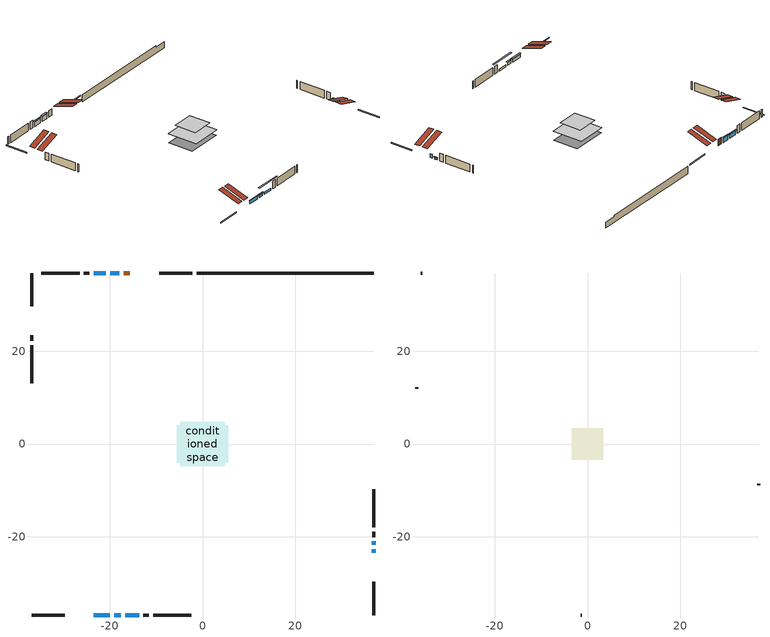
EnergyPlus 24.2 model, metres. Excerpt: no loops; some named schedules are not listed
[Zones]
conditioned space
 floor adiabatic (AdiabaticFloorConstruction): -4.84,-4.84 -4.84,4.84 4.84,4.84 4.84,-4.84 z0.77
 floor foundation (Slab1 construction): -5.54,-4.01 -5.54,4.01 5.54,4.01 5.54,-4.01 z-1.52
 wall outside (RimJoist1 construction): -2.2,36.93 -9.36,36.93 / -36.93,-36.93 -29.77,-36.93 / -36.93,36.93 -36.93,29.77 / 36.93,-36.93 36.93,-29.77 z0.77:1.07
 wall outside (AdiabaticWallConstruction 1): -15.66,36.93 -17,36.93 z0.77:2.8
 wall outside (AdiabaticWallConstruction): 36.93,-23.47 36.93,-22.73 z0.77:1.99; 36.93,-21.81 36.93,-21.04 / -16.73,-36.93 -13.68,-36.93 z0.77:1.38; -17.93,36.93 -19.91,36.93 z0.77:2.29; -20.84,36.93 -23.53,36.93 z0.77:2.14; -23.47,-36.93 -20.01,-36.93 / -19.08,-36.93 -17.66,-36.93 z0.77:1.74
 wall outside (Wall1 construction): -24.46,36.93 -25.62,36.93 / -12.76,-36.93 -11.59,-36.93 / -36.93,23.47 -36.93,22.3 / 36.93,-20.11 36.93,-18.95 z0.77:3.21
 wall outside (Wall2 construction): -26.55,36.93 -34.78,36.93 / -10.67,-36.93 -2.44,-36.93 / -36.93,21.38 -36.93,13.15 / 36.93,-18.02 36.93,-9.8 z0.77:3.21
 wall foundation (FoundationWall1 construction): -1.27,36.93,-1.52 -1.27,36.93,0.77 33.11,36.93,0.77 33.11,36.93,0.28 36.93,36.93,0.28 36.93,36.93,-1.52
 window (WindowConstruction 5): 36.93,-23.47 36.93,-22.73 z0.77:1.99
 window (WindowConstruction): 36.93,-21.81 36.93,-21.04 z0.77:1.38
 window (WindowConstruction 1): -17.93,36.93 -19.91,36.93 z0.77:2.29
 window (WindowConstruction 2): -20.84,36.93 -23.53,36.93 z0.77:2.14
 window (WindowConstruction 3): -23.47,-36.93 -20.01,-36.93 z0.77:1.74
 window (WindowConstruction 4): -19.08,-36.93 -17.66,-36.93 z0.77:1.74
 window (WindowConstruction 6): -16.73,-36.93 -13.69,-36.93 z0.77:1.38
 door (Door): -15.67,36.93 -17,36.93 z0.77:2.8
 ceiling adiabatic (AdiabaticFloorConstruction): 4.84,-4.84 4.84,4.84 -4.84,4.84 -4.84,-4.84 z0.77
 roof outside (Roof2 construction): -14.74,36.93,3.21 -14.74,30.26,5.43 -12.98,30.26,5.43 -12.98,36.93,3.21; -24.4,-36.93,3.21 -24.4,-30.26,5.43 -26.15,-30.26,5.43 -26.15,-36.93,3.21; -36.93,24.4,3.21 -30.26,24.4,5.43 -30.26,26.15,5.43 -36.93,26.15,3.21; 36.93,-24.4,3.21 30.26,-24.4,5.43 30.26,-26.15,5.43 36.93,-26.15,3.21
attic - vented
 floor to conditioned space (Floor1 construction Reversed): -3.42,-3.42 -3.42,3.42 3.42,3.42 3.42,-3.42 z3.21
 wall outside (Wall3 construction): -35.71,36.93 -36,36.93 / -1.51,-36.93 -1.22,-36.93 / -36.93,12.22 -36.93,11.93 / 36.93,-8.87 36.93,-8.57 z0.77:3.21
 roof outside (Roof1 construction): -12.05,36.93,3.21 -12.05,30.26,5.43 -10.29,30.26,5.43 -10.29,36.93,3.21; -27.08,-36.93,3.21 -27.08,-30.26,5.43 -28.84,-30.26,5.43 -28.84,-36.93,3.21; -36.93,27.08,3.21 -30.26,27.08,5.43 -30.26,28.84,5.43 -36.93,28.84,3.21; 36.93,-27.08,3.21 30.26,-27.08,5.43 30.26,-28.84,5.43 36.93,-28.84,3.21
shading: 36.93,-20.84 36.93,-22.01 37.34,-22.01 37.34,-20.84 z1.58; -20.12,36.93 -17.73,36.93 -17.73,37.34 -20.12,37.34 z2.5; -23.74,36.93 -20.64,36.93 -20.64,37.34 -23.74,37.34 z2.34; -19.81,-36.93 -23.67,-36.93 -23.67,-37.34 -19.81,-37.34 z1.94; -17.46,-36.93 -19.28,-36.93 -19.28,-37.34 -17.46,-37.34 z1.94; -11.05,-36.93 -19.37,-36.93 -19.37,-37.34 -11.05,-37.34 z4.02
[Building]
Building 1: Terrain=Suburbs
[Site:Location]
Edmonton Intl AP_AB: Latitude {deg}=53.31; Longitude {deg}=-113.58; Time Zone {hr}=-7; Elevation {m}=723; Keep Site Location Information=Yes
[Site:GroundTemperature:Shallow]
-1.56185, -3.61833, -3.78302, -2.80711, 1.11059, 5.01004, 8.39065, 10.5322, 10.7141, 8.97234, 5.67794, 1.89811
[Site:WaterMainsTemperature]
Calculation Method=Schedule; Temperature Schedule=mains temperature schedule
[Material] Roughness=Rough; Thermal Absorptance=0.9
Name | Thickness {m} | Conductivity {W/m-K} | Density {kg/m3} | Specific Heat {J/kg-K} | Solar Absorptance | Visible Absorptance
asphalt or fiberglass shingles | 0.00635 | 0.162714 | 1121.4 | 1465.45 | 0.4 | 0.4
ceiling stud and cavity | 0.1397 | 0.0759935 | 65.682 | 1177.47 | 0.7 | 0.7
concrete 4.0 in. | 0.1016 | 1.803125 | 2242.8 | 837.4 | 0.7 | 0.7
concrete 8.0 in. | 0.2032 | 1.803125 | 2242.8 | 837.4 | 0.7 | 0.7
door material | 0.04445 | 0.053851 | 512.64 | 1214.23 | 0.7 | 0.7
exterior vertical ins | 0.0064308 | 0.029427 | 32.04 | 1214.23 | 0.7 | 0.7
floor covering | 0.0127 | 0.0433444 | 54.468 | 1339.84 | 0.6 | 0.6
floor rigid ins; wall rigid ins | 0.512978 | 0.029427 | 32.04 | 1214.23 | 0.7 | 0.7
floor stud and cavity | 0.1397 | 1.75129 | 37.0049 | 1207.88 | 0.7 | 0.7
furniture material conditioned space 1 | 0.1524 | 0.115458 | 640.8 | 1214.23 | 0.6 | 0.6
gypsum board | 0.0127 | 0.160291 | 801 | 837.4 | 0.6 | 0.6
gypsum board 1 | 0.0127 | 0.160291 | 801 | 837.4 | 0.7 | 0.7
osb sheathing 0.5 in. | 0.0127 | 0.115458 | 512.64 | 1214.23 | 0.7 | 0.7
osb sheathing 0.75 in. | 0.01905 | 0.115458 | 512.64 | 1214.23 | 0.7 | 0.7
osb sheathing 2.0 in. | 0.0508 | 0.115458 | 512.64 | 1214.23 | 0.7 | 0.7
rim joist stud and cavity | 0.0508 | 0.0296634 | 125.044 | 1163.47 | 0.6 | 0.6
roof rigid ins | 0.051816 | 0.029427 | 32.04 | 1214.23 | 0.7 | 0.7
roof stud and cavity | 0.2032 | 2.6973 | 78.34581 | 1123.46 | 0.7 | 0.7
wall stud and cavity | 0.1397 | 0.0986797 | 139.0536 | 1170.24 | 0.7 | 0.7
wall stud and cavity 1 | 0.1397 | 0.09367 | 139.0536 | 1170.24 | 0.7 | 0.7
wall stud and cavity 2 | 0.0889 | 6.1454 | 50.32683 | 1063.81 | 0.6 | 0.6
wall stud and cavity 3 | 0.0889 | 0.380278 | 52.3479 | 1209.89 | 0.7 | 0.7
wall stud and cavity 4 | 0.0889 | 0.391764 | 83.0341 | 1211.67 | 0.7 | 0.7
wood siding | 0.0254 | 0.102417 | 544.68 | 1172.36 | 0.4 | 0.4
wood siding 1 | 0.00254 | 0.102417 | 544.68 | 1172.36 | 0.4 | 0.4
wood siding 2; wood siding 3; wood siding 4 | 0.0254 | 0.102417 | 544.68 | 1172.36 | 0.7 | 0.7
[WindowMaterial:SimpleGlazingSystem]
Name | U-Factor {W/m2-K} | Solar Heat Gain Coefficient
WindowMaterial | 2.543744 | 0.26
WindowMaterial 1 | 3.63222 | 0.57
WindowMaterial 2 | 3.29721 | 0.7
WindowMaterial 3 | 4.05977 | 0.55
WindowMaterial 4 | 4.1103 | 0.55
WindowMaterial 5 | 3.310274 | 0.62
WindowMaterial 6 | 4.79621 | 0.51
[Construction]
AdiabaticFloorConstruction: floor stud and cavity, floor rigid ins, osb sheathing 0.75 in., floor covering
AdiabaticWallConstruction: wood siding 3, wall rigid ins, wall stud and cavity 3, gypsum board
AdiabaticWallConstruction 1: wood siding 4, wall rigid ins, wall stud and cavity 3, gypsum board
Door: door material
Floor1 construction Reversed: gypsum board, ceiling stud and cavity
FoundationWall1 construction: concrete 8.0 in., gypsum board 1
furniture construction conditioned space 1: furniture material conditioned space 1
PartitionWallConstruction: gypsum board, wall stud and cavity 4, gypsum board
RimJoist1 construction: wood siding 2, osb sheathing 2.0 in., rim joist stud and cavity
Roof1 construction: asphalt or fiberglass shingles
Roof2 construction: asphalt or fiberglass shingles, roof rigid ins, osb sheathing 0.75 in., roof stud and cavity, gypsum board
Slab1 construction: concrete 4.0 in.
Wall1 construction: wood siding, osb sheathing 0.5 in., wall stud and cavity, gypsum board
Wall2 construction: wood siding, osb sheathing 0.5 in., wall stud and cavity 1, gypsum board
Wall3 construction: wood siding 1, wall stud and cavity 2
WindowConstruction: WindowMaterial
WindowConstruction 1: WindowMaterial 1
WindowConstruction 2: WindowMaterial 2
WindowConstruction 3: WindowMaterial 3
WindowConstruction 4: WindowMaterial 4
WindowConstruction 5: WindowMaterial 5
WindowConstruction 6: WindowMaterial 6
[Zone] Multiplier=1; Part of Total Floor Area=Yes
Name | Volume {m3}
attic - vented | 16.9281
conditioned space | 475.3
[Space]
Name | Zone | Volume {m3}
attic - vented 1 | attic - vented | 16.9281
conditioned space 1 | conditioned space | 475.3
[ZoneInfiltration:EffectiveLeakageArea]
infil attic - vented 1: Zone or Space=attic - vented 1; Schedule=Always On Discrete; Effective Air Leakage Area {cm2}=1631.3; Stack Coefficient=0.000324176; Wind Coefficient=1.2165e-05
[ZoneMixing]
whole house fan mix: Zone or Space=attic - vented; Schedule=Always On Continuous; Design Flow Rate Calculation Method=Flow/Zone; Design Flow Rate {m3/s}=0; Source Zone or Space=conditioned space
[SurfaceProperty:ExposedFoundationPerimeter]
Slab1: Exposed Perimeter Calculation Method=TotalExposedPerimeter; Total Exposed Perimeter {m}=38.203
[InternalMass] Zone or ZoneList=conditioned space; Space or SpaceList=conditioned space 1
Name | Construction | Surface Area {m2}
furniture mass conditioned space 1 | furniture construction conditioned space 1 | 73.0798
partition wall mass | PartitionWallConstruction | 182.699
[Lights]
interior lighting: Zone or ZoneList or Space or SpaceList=conditioned space 1; Schedule=interior lighting schedule; Design Level Calculation Method=LightingLevel; Lighting Level {W}=343.2; Return Air Fraction=0; Fraction Radiant=0.6; Fraction Visible=0.2; Fraction Replaceable=1
[People]
occupants: Zone or ZoneList or Space or SpaceList=conditioned space 1; Number of People Schedule=occupants schedule; Number of People Calculation Method=People; Number of People=3; Fraction Radiant=0.314171; Sensible Heat Fraction=0.56303; Activity Level Schedule=occupants activity schedule; Carbon Dioxide Generation Rate {m3/s-W}=0; Enable ASHRAE 55 Comfort Warnings=No; Mean Radiant Temperature Calculation Type=EnclosureAveraged
[ElectricEquipment] Zone or ZoneList or Space or SpaceList=conditioned space 1; Design Level Calculation Method=EquipmentLevel
Name | Schedule | Design Level {W} | Fraction Latent | Fraction Radiant | Fraction Lost
clothes dryer | clothes dryer schedule | 140.772 | 0.015 | 0.081 | 0.85
clothes washer | clothes washer schedule | 32.1985 | 0.03 | 0.162 | 0.7
cooking range | cooking range schedule | 215.147 | 0.08 | 0.432 | 0.2
dishwasher | dishwasher schedule | 66.8632 | 0.3 | 0.18 | 0.4
fridge | fridge schedule | 72.9452 | 0 | 0.6 | 0
mech vent bath fan 0 | mech vent bath fan 0 schedule | 50.2 | 0 | 0 | 1
mech vent bath fan 1 | mech vent bath fan 1 schedule | 50.2 | 0 | 0 | 1
mech vent house fan | mech vent house fan schedule | 0 | 0 | 0 | 1
mech vent house fan cfis | mech vent house fan cfis schedule | 0 | 0 | 0 | 0
mech vent range fan 0 | mech vent range fan 0 schedule | 57 | 0 | 0 | 1
misc plug loads | misc plug loads schedule | 494.7 | 0.045 | 0.513 | 0.1
whole house fan | Always On Discrete | 0 | 0 | 0 | 1
[OtherEquipment] Zone or ZoneList or Space or SpaceList=conditioned space 1; Design Level Calculation Method=EquipmentLevel
Name | Fuel Type | Schedule | Design Level {W} | Fraction Latent | Fraction Radiant | Fraction Lost
clothes dryer 1 | Electricity | clothes dryer schedule | 0 | 0.015 | 0.081 | 0.85
cooking range 1 | Electricity | cooking range schedule | 0 | 0.08 | 0.432 | 0.2
general water use latent | None | general water use schedule | 62.594 | 1 | 0 | 0
general water use sensible | None | general water use schedule | -61.6891 | 0 | 0.6 | 0
mech vent house fan latent load | None | Always On Discrete | 0 | 1 | 0 | 0
mech vent house fan sensible load | None | Always On Discrete | 0 | 0 | 0 | 0
water heater energy adjustment1 | NaturalGas | Always On Discrete | 0.01 | 0 | 0 | 1
[ZoneInfiltration:DesignFlowRate] Zone or ZoneList or Space or SpaceList=conditioned space 1; Schedule=Always On Discrete; Design Flow Rate Calculation Method=Flow/Zone; Design Flow Rate {m3/s}=0
infil flow; natural vent flow; whole house fan flow
[AvailabilityManager:Scheduled]
furnace airloop Availability Manager: Schedule=Always On Discrete
[Foundation:Kiva]
Foundation Kiva 1: Initial Indoor Air Temperature {C}=18; Wall Height Above Grade {m}=0.769986; Wall Depth Below Slab {m}=0.2032; Custom Block Material Name 1=exterior vertical ins; Custom Block Depth 1 {m}=2.28999; Custom Block X Position 1 {m}=0.2159; Custom Block Z Position 1 {m}=0
[Foundation:Kiva:Settings]
Soil Conductivity {W/m-K}=0.849921; Soil Density {kg/m3}=1842.3; Soil Specific Heat {J/kg-K}=418.7; Ground Solar Absorptivity=0.9; Ground Thermal Absorptivity=0.9; Ground Surface Roughness {m}=0.03; Far-Field Width {m}=40; Deep-Ground Boundary Condition=ZeroFlux; Deep-Ground Depth {m}=40; Minimum Cell Dimension {m}=0.2; Maximum Cell Growth Coefficient=3; Simulation Timestep=Timestep
[Exterior:Lights]
exterior lighting: Schedule=exterior lighting schedule; Design Level {W}=75.6
[EnergyManagementSystem:GlobalVariable]
furnace_airloop_Fan_RTF
infil_program_Qfan
infil_program_Qinf
natural_vent_program_Qnv
natural_vent_program_Qwhf
[EnergyManagementSystem:Sensor]
Name | Output:Variable or Output:Meter Index Key | Output:Variable or Output:Meter
airflow_gain | infil flow | Infiltration Sensible Heat Gain Energy
airflow_gain_1 | natural vent flow | Infiltration Sensible Heat Gain Energy
airflow_gain_2 | whole house fan flow | Infiltration Sensible Heat Gain Energy
airflow_loss | infil flow | Infiltration Sensible Heat Loss Energy
airflow_loss_1 | natural vent flow | Infiltration Sensible Heat Loss Energy
airflow_loss_2 | whole house fan flow | Infiltration Sensible Heat Loss Energy
clg_load_cond |  | Cooling:EnergyTransfer:Zone:CONDITIONED SPACE
clg_sp_s; clg_sp_s_1 | cooling setpoint | Schedule Value
clothes_dryer_exhaust_0_sch_s | clothes dryer exhaust 0 schedule | Schedule Value
cool_season | cooling season schedule | Schedule Value
htg_load_cond |  | Heating:EnergyTransfer:Zone:CONDITIONED SPACE
htg_sp_s; htg_sp_s_1 | heating setpoint | Schedule Value
ig_ee_conv | clothes dryer | Electric Equipment Convective Heating Energy
ig_ee_conv_2 | cooking range | Electric Equipment Convective Heating Energy
ig_ee_conv_4 | fridge | Electric Equipment Convective Heating Energy
ig_ee_conv_5 | misc plug loads | Electric Equipment Convective Heating Energy
ig_ee_conv_6 | whole house fan | Electric Equipment Convective Heating Energy
ig_ee_rad | clothes dryer | Electric Equipment Radiant Heating Energy
ig_ee_rad_2 | cooking range | Electric Equipment Radiant Heating Energy
ig_ee_rad_4 | fridge | Electric Equipment Radiant Heating Energy
ig_ee_rad_5 | misc plug loads | Electric Equipment Radiant Heating Energy
ig_ee_rad_6 | whole house fan | Electric Equipment Radiant Heating Energy
ig_lgt_conv | interior lighting | Lights Convective Heating Energy
ig_lgt_rad | interior lighting | Lights Radiant Heating Energy
ig_lgt_vis | interior lighting | Lights Visible Radiation Heating Energy
ig_oe_conv | clothes dryer 1 | Other Equipment Convective Heating Energy
ig_oe_conv_1 | cooking range 1 | Other Equipment Convective Heating Energy
ig_oe_conv_2 | general water use latent | Other Equipment Convective Heating Energy
ig_oe_conv_3 | general water use sensible | Other Equipment Convective Heating Energy
ig_oe_conv_4 | water heater energy adjustment1 | Other Equipment Convective Heating Energy
ig_oe_rad | clothes dryer 1 | Other Equipment Radiant Heating Energy
ig_oe_rad_1 | cooking range 1 | Other Equipment Radiant Heating Energy
ig_oe_rad_2 | general water use latent | Other Equipment Radiant Heating Energy
ig_oe_rad_3 | general water use sensible | Other Equipment Radiant Heating Energy
ig_oe_rad_4 | water heater energy adjustment1 | Other Equipment Radiant Heating Energy
ig_ppl_conv | occupants | People Convective Heating Energy
ig_ppl_rad | occupants | People Radiant Heating Energy
im_conv | furniture mass conditioned space 1 | Surface Inside Face Convection Heat Gain Energy
im_conv_1 | partition wall mass | Surface Inside Face Convection Heat Gain Energy
im_ig | furniture mass conditioned space 1 | Surface Inside Face Internal Gains Radiation Heat Gain Energy
im_ig_1 | partition wall mass | Surface Inside Face Internal Gains Radiation Heat Gain Energy
im_lgt | furniture mass conditioned space 1 | Surface Inside Face Lights Radiation Heat Gain Energy
im_lgt_1 | partition wall mass | Surface Inside Face Lights Radiation Heat Gain Energy
im_sol | furniture mass conditioned space 1 | Surface Inside Face Solar Radiation Heat Gain Energy
im_sol_1 | partition wall mass | Surface Inside Face Solar Radiation Heat Gain Energy
im_surf | furniture mass conditioned space 1 | Surface Inside Face Net Surface Thermal Radiation Heat Gain Energy
im_surf_1 | partition wall mass | Surface Inside Face Net Surface Thermal Radiation Heat Gain Energy
mech_vent_bath_fan_0_sch_s | mech vent bath fan 0 schedule | Schedule Value
mech_vent_bath_fan_1_sch_s | mech vent bath fan 1 schedule | Schedule Value
mech_vent_range_fan_0_sch_s | mech vent range fan 0 schedule | Schedule Value
mv_conv | mech vent bath fan 0 | Electric Equipment Convective Heating Energy
mv_conv_1 | mech vent bath fan 1 | Electric Equipment Convective Heating Energy
mv_conv_2 | mech vent house fan | Electric Equipment Convective Heating Energy
mv_conv_3 | mech vent house fan cfis | Electric Equipment Convective Heating Energy
mv_conv_4 | mech vent range fan 0 | Electric Equipment Convective Heating Energy
mv_conv_5 | mech vent house fan latent load | Other Equipment Convective Heating Energy
mv_conv_6 | mech vent house fan sensible load | Other Equipment Convective Heating Energy
mv_rad | mech vent bath fan 0 | Electric Equipment Radiant Heating Energy
mv_rad_1 | mech vent bath fan 1 | Electric Equipment Radiant Heating Energy
mv_rad_2 | mech vent house fan | Electric Equipment Radiant Heating Energy
mv_rad_3 | mech vent house fan cfis | Electric Equipment Radiant Heating Energy
mv_rad_4 | mech vent range fan 0 | Electric Equipment Radiant Heating Energy
mv_rad_5 | mech vent house fan latent load | Other Equipment Radiant Heating Energy
mv_rad_6 | mech vent house fan sensible load | Other Equipment Radiant Heating Energy
natural_vent_s | natural vent schedule | Schedule Value
out_pb_s |  | Site Outdoor Air Barometric Pressure
out_wt_s |  | Site Outdoor Air Humidity Ratio
site_vw_s |  | Site Wind Speed
ss_back_out | Window1 | Surface Window Shortwave from Zone Back Out Window Heat Transfer Rate
ss_back_out_1 | Window2 | Surface Window Shortwave from Zone Back Out Window Heat Transfer Rate
ss_back_out_2 | Window3 | Surface Window Shortwave from Zone Back Out Window Heat Transfer Rate
ss_back_out_3 | Window4 | Surface Window Shortwave from Zone Back Out Window Heat Transfer Rate
ss_back_out_4 | Window5 | Surface Window Shortwave from Zone Back Out Window Heat Transfer Rate
ss_back_out_5 | Window7 | Surface Window Shortwave from Zone Back Out Window Heat Transfer Rate
ss_back_out_6 | Window8 | Surface Window Shortwave from Zone Back Out Window Heat Transfer Rate
ss_conv | Door1 | Surface Inside Face Convection Heat Gain Energy
ss_conv_1 | Window1 | Surface Inside Face Convection Heat Gain Energy
ss_conv_2 | Window2 | Surface Inside Face Convection Heat Gain Energy
ss_conv_3 | Window3 | Surface Inside Face Convection Heat Gain Energy
ss_conv_4 | Window4 | Surface Inside Face Convection Heat Gain Energy
ss_conv_5 | Window5 | Surface Inside Face Convection Heat Gain Energy
ss_conv_6 | Window7 | Surface Inside Face Convection Heat Gain Energy
ss_conv_7 | Window8 | Surface Inside Face Convection Heat Gain Energy
ss_ig | Door1 | Surface Inside Face Internal Gains Radiation Heat Gain Energy
ss_ig_1 | Window1 | Surface Inside Face Internal Gains Radiation Heat Gain Energy
ss_ig_2 | Window2 | Surface Inside Face Internal Gains Radiation Heat Gain Energy
ss_ig_3 | Window3 | Surface Inside Face Internal Gains Radiation Heat Gain Energy
ss_ig_4 | Window4 | Surface Inside Face Internal Gains Radiation Heat Gain Energy
ss_ig_5 | Window5 | Surface Inside Face Internal Gains Radiation Heat Gain Energy
ss_ig_6 | Window7 | Surface Inside Face Internal Gains Radiation Heat Gain Energy
ss_ig_7 | Window8 | Surface Inside Face Internal Gains Radiation Heat Gain Energy
ss_lgt | Door1 | Surface Inside Face Lights Radiation Heat Gain Energy
ss_sol | Door1 | Surface Inside Face Solar Radiation Heat Gain Energy
ss_surf | Door1 | Surface Inside Face Net Surface Thermal Radiation Heat Gain Energy
ss_surf_1 | Window1 | Surface Inside Face Net Surface Thermal Radiation Heat Gain Energy
ss_surf_2 | Window2 | Surface Inside Face Net Surface Thermal Radiation Heat Gain Energy
ss_surf_3 | Window3 | Surface Inside Face Net Surface Thermal Radiation Heat Gain Energy
ss_surf_4 | Window4 | Surface Inside Face Net Surface Thermal Radiation Heat Gain Energy
ss_surf_5 | Window5 | Surface Inside Face Net Surface Thermal Radiation Heat Gain Energy
ss_surf_6 | Window7 | Surface Inside Face Net Surface Thermal Radiation Heat Gain Energy
ss_surf_7 | Window8 | Surface Inside Face Net Surface Thermal Radiation Heat Gain Energy
ss_trans_in | Window1 | Surface Window Transmitted Solar Radiation Rate
ss_trans_in_1 | Window2 | Surface Window Transmitted Solar Radiation Rate
ss_trans_in_2 | Window3 | Surface Window Transmitted Solar Radiation Rate
ss_trans_in_3 | Window4 | Surface Window Transmitted Solar Radiation Rate
ss_trans_in_4 | Window5 | Surface Window Transmitted Solar Radiation Rate
ss_trans_in_5 | Window7 | Surface Window Transmitted Solar Radiation Rate
ss_trans_in_6 | Window8 | Surface Window Transmitted Solar Radiation Rate
ss_trans_out | Window1 | Surface Inside Face Initial Transmitted Diffuse Transmitted Out Window Solar Radiation Rate
ss_trans_out_1 | Window2 | Surface Inside Face Initial Transmitted Diffuse Transmitted Out Window Solar Radiation Rate
ss_trans_out_2 | Window3 | Surface Inside Face Initial Transmitted Diffuse Transmitted Out Window Solar Radiation Rate
ss_trans_out_3 | Window4 | Surface Inside Face Initial Transmitted Diffuse Transmitted Out Window Solar Radiation Rate
ss_trans_out_4 | Window5 | Surface Inside Face Initial Transmitted Diffuse Transmitted Out Window Solar Radiation Rate
ss_trans_out_5 | Window7 | Surface Inside Face Initial Transmitted Diffuse Transmitted Out Window Solar Radiation Rate
ss_trans_out_6 | Window8 | Surface Inside Face Initial Transmitted Diffuse Transmitted Out Window Solar Radiation Rate
s_conv | Floor1 | Surface Inside Face Convection Heat Gain Energy
s_conv_1 | FoundationWall1 | Surface Inside Face Convection Heat Gain Energy
s_conv_10 | Roof2:270 | Surface Inside Face Convection Heat Gain Energy
s_conv_11 | Roof2:90 | Surface Inside Face Convection Heat Gain Energy
s_conv_12 | Slab1 | Surface Inside Face Convection Heat Gain Energy
s_conv_13 | Wall1:0 | Surface Inside Face Convection Heat Gain Energy
s_conv_14 | Wall1:180 | Surface Inside Face Convection Heat Gain Energy
s_conv_15 | Wall1:270 | Surface Inside Face Convection Heat Gain Energy
s_conv_16 | Wall1:90 | Surface Inside Face Convection Heat Gain Energy
s_conv_17 | Wall2:0 | Surface Inside Face Convection Heat Gain Energy
s_conv_18 | Wall2:180 | Surface Inside Face Convection Heat Gain Energy
s_conv_19 | Wall2:270 | Surface Inside Face Convection Heat Gain Energy
s_conv_2 | inferred conditioned ceiling | Surface Inside Face Convection Heat Gain Energy
s_conv_20 | Wall2:90 | Surface Inside Face Convection Heat Gain Energy
s_conv_3 | inferred conditioned floor | Surface Inside Face Convection Heat Gain Energy
s_conv_4 | RimJoist1:0 | Surface Inside Face Convection Heat Gain Energy
s_conv_5 | RimJoist1:180 | Surface Inside Face Convection Heat Gain Energy
s_conv_6 | RimJoist1:270 | Surface Inside Face Convection Heat Gain Energy
s_conv_7 | RimJoist1:90 | Surface Inside Face Convection Heat Gain Energy
s_conv_8 | Roof2:0 | Surface Inside Face Convection Heat Gain Energy
s_conv_9 | Roof2:180 | Surface Inside Face Convection Heat Gain Energy
s_ig | Floor1 | Surface Inside Face Internal Gains Radiation Heat Gain Energy
s_ig_1 | FoundationWall1 | Surface Inside Face Internal Gains Radiation Heat Gain Energy
s_ig_10 | Roof2:270 | Surface Inside Face Internal Gains Radiation Heat Gain Energy
s_ig_11 | Roof2:90 | Surface Inside Face Internal Gains Radiation Heat Gain Energy
s_ig_12 | Slab1 | Surface Inside Face Internal Gains Radiation Heat Gain Energy
s_ig_13 | Wall1:0 | Surface Inside Face Internal Gains Radiation Heat Gain Energy
s_ig_14 | Wall1:180 | Surface Inside Face Internal Gains Radiation Heat Gain Energy
s_ig_15 | Wall1:270 | Surface Inside Face Internal Gains Radiation Heat Gain Energy
s_ig_16 | Wall1:90 | Surface Inside Face Internal Gains Radiation Heat Gain Energy
s_ig_17 | Wall2:0 | Surface Inside Face Internal Gains Radiation Heat Gain Energy
s_ig_18 | Wall2:180 | Surface Inside Face Internal Gains Radiation Heat Gain Energy
s_ig_19 | Wall2:270 | Surface Inside Face Internal Gains Radiation Heat Gain Energy
s_ig_2 | inferred conditioned ceiling | Surface Inside Face Internal Gains Radiation Heat Gain Energy
s_ig_20 | Wall2:90 | Surface Inside Face Internal Gains Radiation Heat Gain Energy
s_ig_3 | inferred conditioned floor | Surface Inside Face Internal Gains Radiation Heat Gain Energy
s_ig_4 | RimJoist1:0 | Surface Inside Face Internal Gains Radiation Heat Gain Energy
s_ig_5 | RimJoist1:180 | Surface Inside Face Internal Gains Radiation Heat Gain Energy
s_ig_6 | RimJoist1:270 | Surface Inside Face Internal Gains Radiation Heat Gain Energy
s_ig_7 | RimJoist1:90 | Surface Inside Face Internal Gains Radiation Heat Gain Energy
s_ig_8 | Roof2:0 | Surface Inside Face Internal Gains Radiation Heat Gain Energy
s_ig_9 | Roof2:180 | Surface Inside Face Internal Gains Radiation Heat Gain Energy
s_lgt | Floor1 | Surface Inside Face Lights Radiation Heat Gain Energy
s_lgt_1 | FoundationWall1 | Surface Inside Face Lights Radiation Heat Gain Energy
s_lgt_10 | Roof2:270 | Surface Inside Face Lights Radiation Heat Gain Energy
